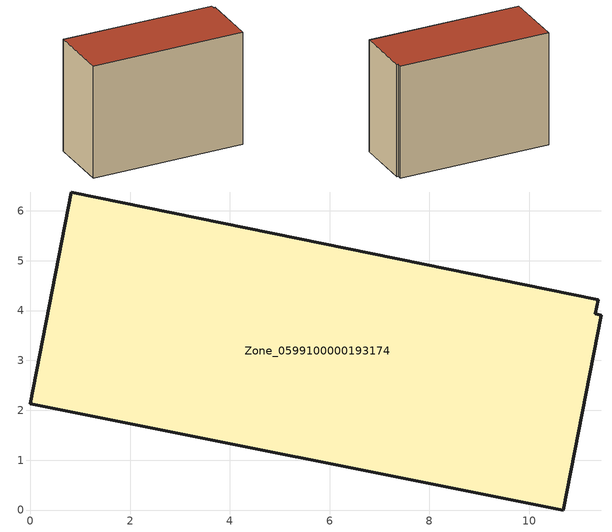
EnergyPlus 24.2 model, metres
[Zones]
Zone_0599100000193174
 floor ground (C_G): 11.38,4.21 11.33,3.93 11.44,3.9 10.69,0 0,2.13 0.81,6.38 z0
 wall outside (C_F): 11.38,4.21 0.81,6.38 0,2.13 10.69,0 11.44,3.9 11.33,3.93 11.38,4.21 z0:8.19
 roof outside (C_R): 11.33,3.93 11.38,4.21 0.81,6.38 0,2.13 10.69,0 11.44,3.9 z8.19
[BUILDING]
Pand.0599100000193174: North Axis=0; Terrain=City; Loads Convergence Tolerance Value=0.04; Temperature Convergence Tolerance Value=0.4; Solar Distribution=FullExterior; Maximum Number of Warmup Days=25; Minimum Number of Warmup Days=1
[Site:Location]
Rotterdam.The.Hague.AP_ZH_NLD Design_Conditions: Latitude=51.96; Longitude=4.45; Time Zone=1; Elevation=-4.5
[SITE:GROUNDTEMPERATURE:BUILDINGSURFACE]
18, 18, 18, 18, 18, 18, 18, 18, 18, 18, 18, 18
[MATERIAL] Thermal Absorptance=0.9; Solar Absorptance=0.7; Visible Absorptance=0.7
Name | Roughness | Thickness | Conductivity | Density | Specific Heat
G.TI.1946-1964 | MediumSmooth | 0.15 | 1 | 540 | 1210
F.TI.1946-1964 | Rough | 0.3 | 0.857143 | 1920 | 840
R.TI.1946-1964 | MediumRough | 0.2 | 0.277778 | 1500 | 1000
[CONSTRUCTION]
C_G: G.TI.1946-1964
C_F: F.TI.1946-1964
C_R: R.TI.1946-1964
[ZONE]
Zone_0599100000193174: Type=1; Multiplier=1; Ceiling Height=Autocalculate; Volume=Autocalculate; Floor Area=autocalculate; Part of Total Floor Area=Yes
[ZONEINFILTRATION:DESIGNFLOWRATE]
Infil_Zone_0599100000193174: Zone or ZoneList or Space or SpaceList=Zone_0599100000193174; Schedule=AlwaysOn; Design Flow Rate Calculation Method=Flow/Area; Flow Rate per Floor Area=0.003; Constant Term Coefficient=1; Temperature Term Coefficient=0; Velocity Term Coefficient=0; Velocity Squared Term Coefficient=0
[HVACTEMPLATE:ZONE:IDEALLOADSAIRSYSTEM]
Zone_0599100000193174: Maximum Heating Supply Air Temperature=50; Minimum Cooling Supply Air Temperature=13; Maximum Heating Supply Air Humidity Ratio=0.0156; Minimum Cooling Supply Air Humidity Ratio=0.0077; Heating Limit=NoLimit; Cooling Limit=NoLimit; Dehumidification Control Type=ConstantSensibleHeatRatio; Cooling Sensible Heat Ratio=0.7; Dehumidification Setpoint=60; Humidification Control Type=None; Humidification Setpoint=30; Outdoor Air Method=None; Outdoor Air Flow Rate per Person=0.00944; Outdoor Air Flow Rate per Zone Floor Area=0; Outdoor Air Flow Rate per Zone=0; Demand Controlled Ventilation Type=None; Outdoor Air Economizer Type=NoEconomizer; Heat Recovery Type=None; Sensible Heat Recovery Effectiveness=0.7; Latent Heat Recovery Effectiveness=0.65
[ZONECONTROL:THERMOSTAT]
ThermostatControl_Zone_0599100000193174: Zone or ZoneList=Zone_0599100000193174; Control Type Schedule=DualSetpointControlType; Control 1=Thermostat_Zone_0599100000193174; Temperature Difference Between Cutout And Setpoint=0
[THERMOSTATSETPOINT:DUALSETPOINT]
Thermostat_Zone_0599100000193174: Heating Setpoint Temperature Schedule=HeatingSetpoint_Zone_0599100000193174; Cooling Setpoint Temperature Schedule=CoolingSetpoint_Zone_0599100000193174
[SCHEDULE:COMPACT]
HeatingSetpoint_Zone_0599100000193174: Through: 12/31, For: AllDays, Until: 24:00, 21
CoolingSetpoint_Zone_0599100000193174: Through: 12/31, For: AllDays, Until: 24:00, 24
DualSetpointControlType: Through: 12/31, For: AllDays, Until: 24:00, 4
AlwaysOn: Through: 12/31, For: AllDays, Until: 24:00, 1
